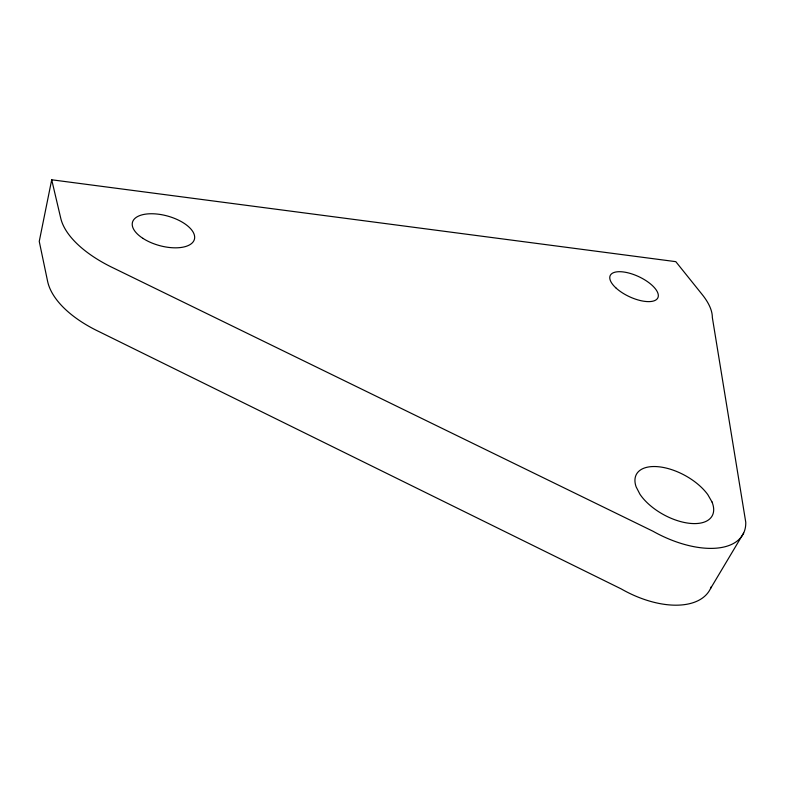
<?xml version="1.0" encoding="UTF-8"?>
<svg xmlns="http://www.w3.org/2000/svg" width="785" height="785" viewBox="0 0 785 785"><rect width="100%" height="100%" fill="white"/><g stroke="black" fill="none" stroke-linecap="round" stroke-linejoin="round"><path stroke-width="1.18" d="M51.702 179.785L60.769 218.328A104.101 49.681 15.4 0 0 114.257 268.421L652.983 531.239A78.598 40.663 28.7 0 0 745.75 522.192L712.329 317.425A85.163 35.865 25 0 0 702.232 294.581L675.807 261.66L51.702 179.785L39.25 241.397L47.581 281.207A101.265 51.967 14.6 0 0 99.155 331.682L621.278 588.946A76.361 42.41 29.3 0 0 711.357 586.532M710.504 588.593L743.67 533.015M711.975 501.919L707.795 494.619A43.195 22.333 28.7 0 0 658.978 466.8A43.195 22.333 28.7 0 0 636.125 486.847L639.971 494.295A43.195 22.333 28.7 0 0 689.77 523.34A43.195 22.333 28.7 0 0 711.975 501.919M142.85 238.316A32.116 15.307 15.4 0 0 194.072 240.269A32.116 15.307 15.4 0 0 153.399 213.785A32.116 15.307 15.4 0 0 142.85 238.316M616.235 288.213A26.288 11.059 25 0 0 657.261 298.751A26.288 11.059 25 0 0 628.677 272.994A26.288 11.059 25 0 0 616.235 288.213"/></g></svg>
